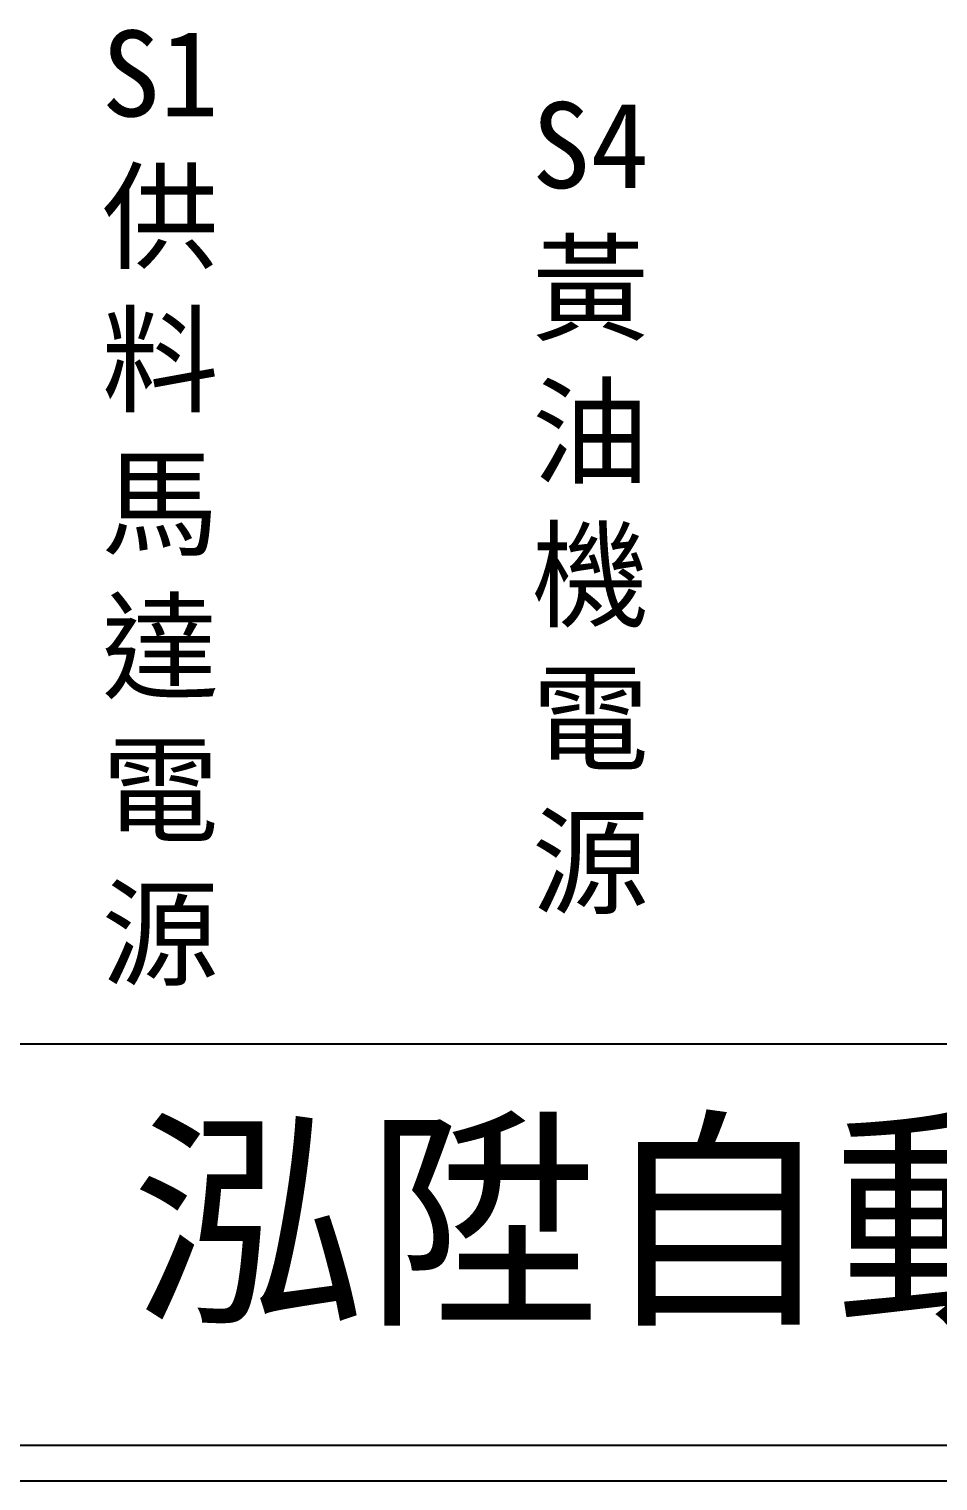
# Model space of a CAD drawing. Extents: x 10 to 297, y 3 to 207.
# Drawn here: x 45 to 76.8, y 3 to 53.7 of the extents above; entities that cross this region are included whole.
import ezdxf

# ---------------------------------------------------------------- set-up
doc = ezdxf.new("R2010")
doc.units = 0
doc.layers.add('圖框層', color=7, linetype='CONTINUOUS')
doc.layers.add('標尺寸層', color=3, linetype='CONTINUOUS')
doc.styles.add('CNS', font='romanc.shx', dxfattribs={"bigfont": 'chineset.shx'})
doc.styles.add('STSL', font='kaiu.ttf')

msp = doc.modelspace()

# ---------------------------------------------------------------- linework, layer by layer
at = {"layer": '圖框層', "color": 7}
for p, q in [((11.25, 18.25), (295.75, 18.25)), ((11.25, 4.25), (295.75, 4.25)), ((10, 3), (297, 3))]:
    msp.add_line(p, q, dxfattribs=at)

# ---------------------------------------------------------------- texts
at = {"layer": '圖框層', "color": 4, "style": 'STSL'}
msp.add_text('泓陞自動化科技有限公司', height=6, dxfattribs=at).set_placement((48.604, 9.076))
at = {"layer": '標尺寸層', "color": 7, "char_height": 3, "width": 2.84806, "attachment_point": 5, "style": 'CNS'}
for s, insert in [('{\\fDFKai-SB|b0|i0|c136|p65;S1供料馬達電源}', (49.628, 36.943)), ('{\\fDFKai-SB|b0|i0|c136|p65;S4黃油機電源}', (64.645, 36.943))]:
    msp.add_mtext(s, dxfattribs=dict(at, insert=insert))

doc.saveas('drawing.dxf')
